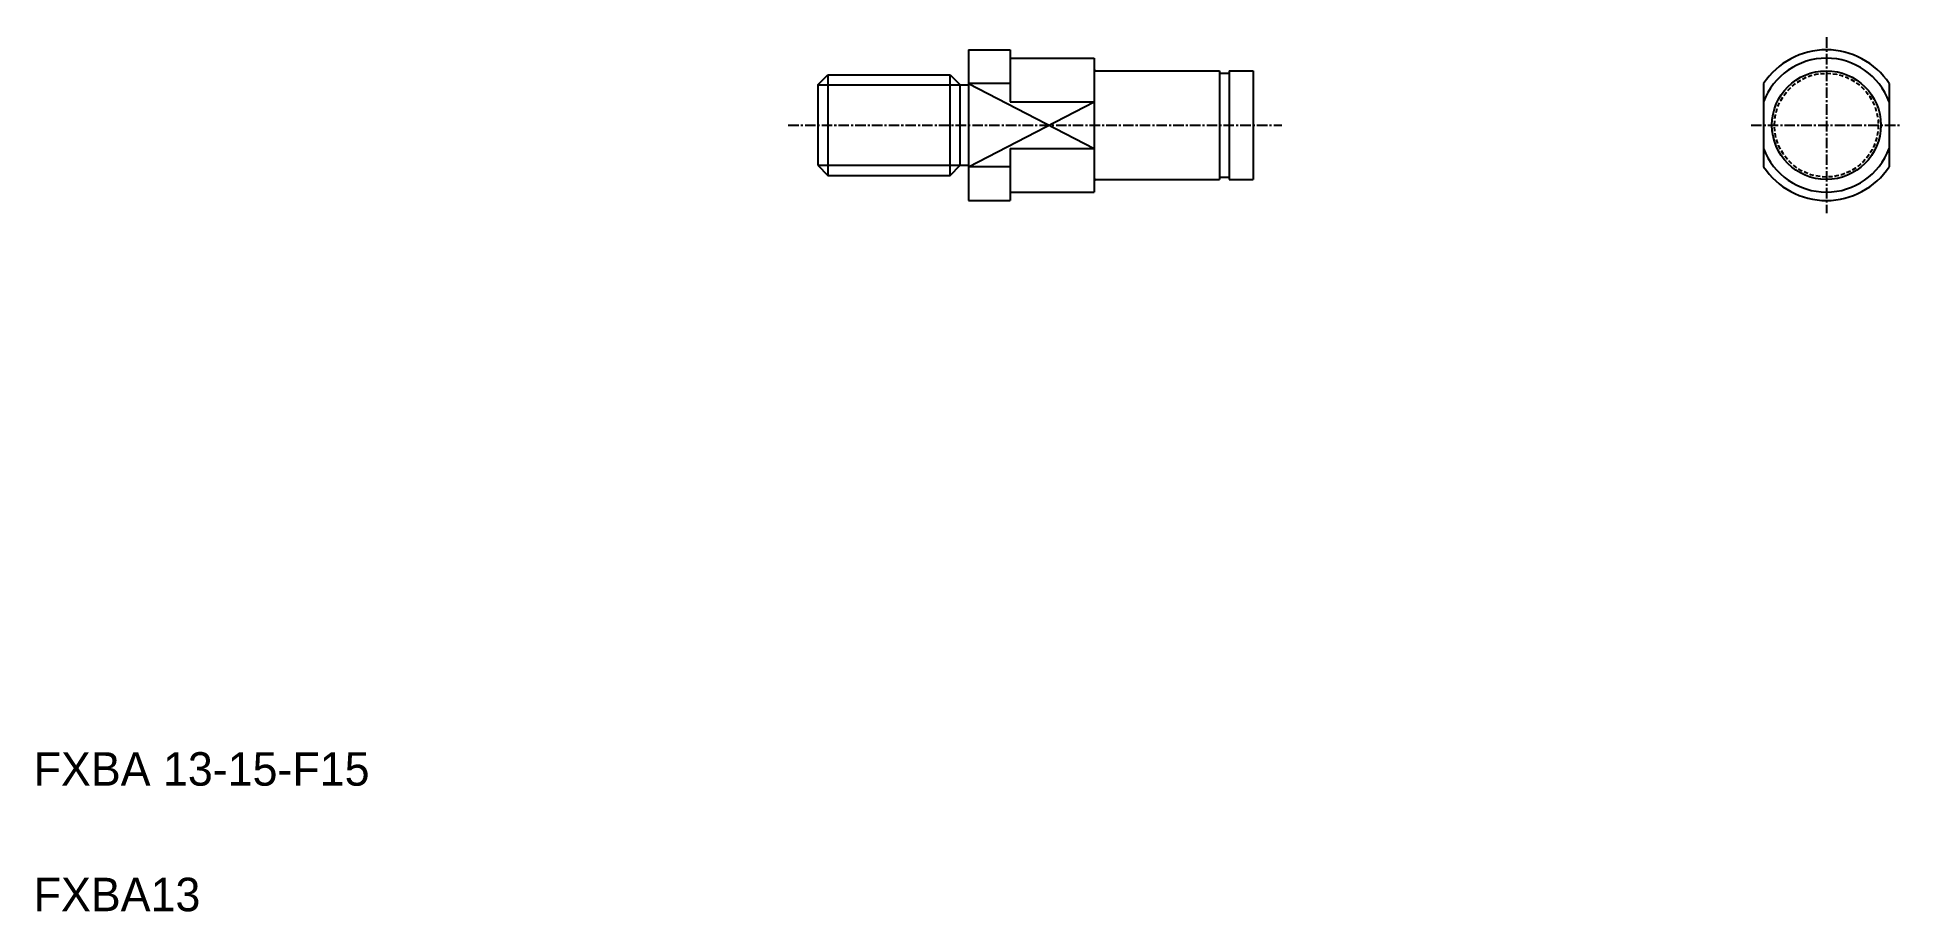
# Model space of a CAD drawing. Extents: x -19 to 204, y 146 to 250.
import ezdxf

# ---------------------------------------------------------------- set-up
doc = ezdxf.new("R2010")
doc.units = 0
doc.linetypes.add('CENTER', pattern=[2, 1.25, -0.25, 0.25, -0.25])
doc.linetypes.add('DASHED', pattern=[0.75, 0.5, -0.25])
doc.layers.get('0').update_dxf_attribs({"linetype": 'CONTINUOUS'})
doc.layers.add('CENTER', color=1, linetype='CENTER')

msp = doc.modelspace()

# ---------------------------------------------------------------- linework, layer by layer
at = {"color": 7, "linetype": 'CONTINUOUS'}
for p, q in [((92.31, 248.91), (92.31, 230.91)), ((92.31, 248.91), (97.31, 248.91)), ((97.31, 248.91), (97.31, 242.69)), ((97.31, 247.91), (107.31, 247.91)), ((107.31, 247.91), (107.31, 231.91)), ((74.31, 244.71), (75.51, 245.91)), ((75.51, 245.91), (75.51, 233.91)), ((75.51, 245.91), (90.11, 245.91)), ((90.11, 233.91), (90.11, 245.91)), ((90.11, 245.91), (91.31, 244.71)), ((107.51, 246.41), (122.31, 246.41)), ((122.31, 246.41), (122.31, 233.41)), ((122.31, 246.11), (123.46, 246.11)), ((123.46, 246.41), (123.46, 233.41)), ((123.46, 246.41), (126.31, 246.41)), ((126.31, 246.41), (126.31, 233.41)), ((74.31, 244.71), (74.31, 235.11)), ((91.31, 235.11), (91.31, 244.71)), ((91.31, 244.71), (92.31, 244.71)), ((97.31, 244.88), (92.31, 244.88)), ((187.32, 244.88), (187.32, 234.93)), ((202.32, 244.88), (202.32, 234.93)), ((97.31, 242.69), (107.31, 242.69)), ((97.31, 237.12), (107.31, 237.12)), ((97.31, 237.12), (97.31, 230.91)), ((74.31, 235.11), (75.51, 233.91)), ((90.11, 233.91), (91.31, 235.11)), ((91.31, 235.11), (92.31, 235.11)), ((97.31, 234.93), (92.31, 234.93)), ((75.51, 233.91), (90.11, 233.91)), ((97.31, 231.91), (107.31, 231.91)), ((107.51, 233.41), (122.31, 233.41)), ((122.31, 233.71), (123.46, 233.71)), ((123.46, 233.41), (126.31, 233.41)), ((92.31, 230.91), (97.31, 230.91))]:
    msp.add_line(p, q, dxfattribs=at)
at = {"color": 3, "linetype": 'CONTINUOUS'}
for p, q in [((74.31, 244.71), (91.31, 244.71)), ((92.31, 244.88), (107.31, 237.12)), ((92.31, 234.93), (107.31, 242.69)), ((74.31, 235.11), (91.31, 235.11))]:
    msp.add_line(p, q, dxfattribs=at)
at = {"color": 7, "linetype": 'CONTINUOUS'}
msp.add_circle((194.82, 239.91), 6.5, dxfattribs=at)
at = {"color": 3, "linetype": 'DASHED'}
msp.add_circle((194.82, 239.91), 6.2, dxfattribs=at)
at = {"color": 7, "linetype": 'CONTINUOUS'}
for centre, radius, start, end in [((194.82, 239.91), 9, 33.5573, 146.4427), ((194.82, 239.91), 8, 20.3641, 159.6359), ((107.52, 246.61), 0.2, 180, 270), ((194.82, 239.91), 8, 200.3641, 339.6359), ((194.82, 239.91), 9, 213.5573, 326.4427), ((107.52, 233.21), 0.2, 90, 180)]:
    msp.add_arc(centre, radius, start, end, dxfattribs=at)
at = {"layer": 'CENTER', "color": 1, "linetype": 'CENTER'}
for p, q in [((194.82, 250.41), (194.82, 229.41)), ((70.78, 239.91), (129.75, 239.91)), ((185.82, 239.91), (203.82, 239.91))]:
    msp.add_line(p, q, dxfattribs=at)

# ---------------------------------------------------------------- texts
at = {"color": 7, "linetype": 'CONTINUOUS'}
for s, p in [('FXBA 13-15-F15', (-19.39, 161)), ('FXBA13', (-19.39, 146))]:
    msp.add_text(s, height=4, dxfattribs=at).set_placement(p)

doc.saveas('drawing.dxf')
